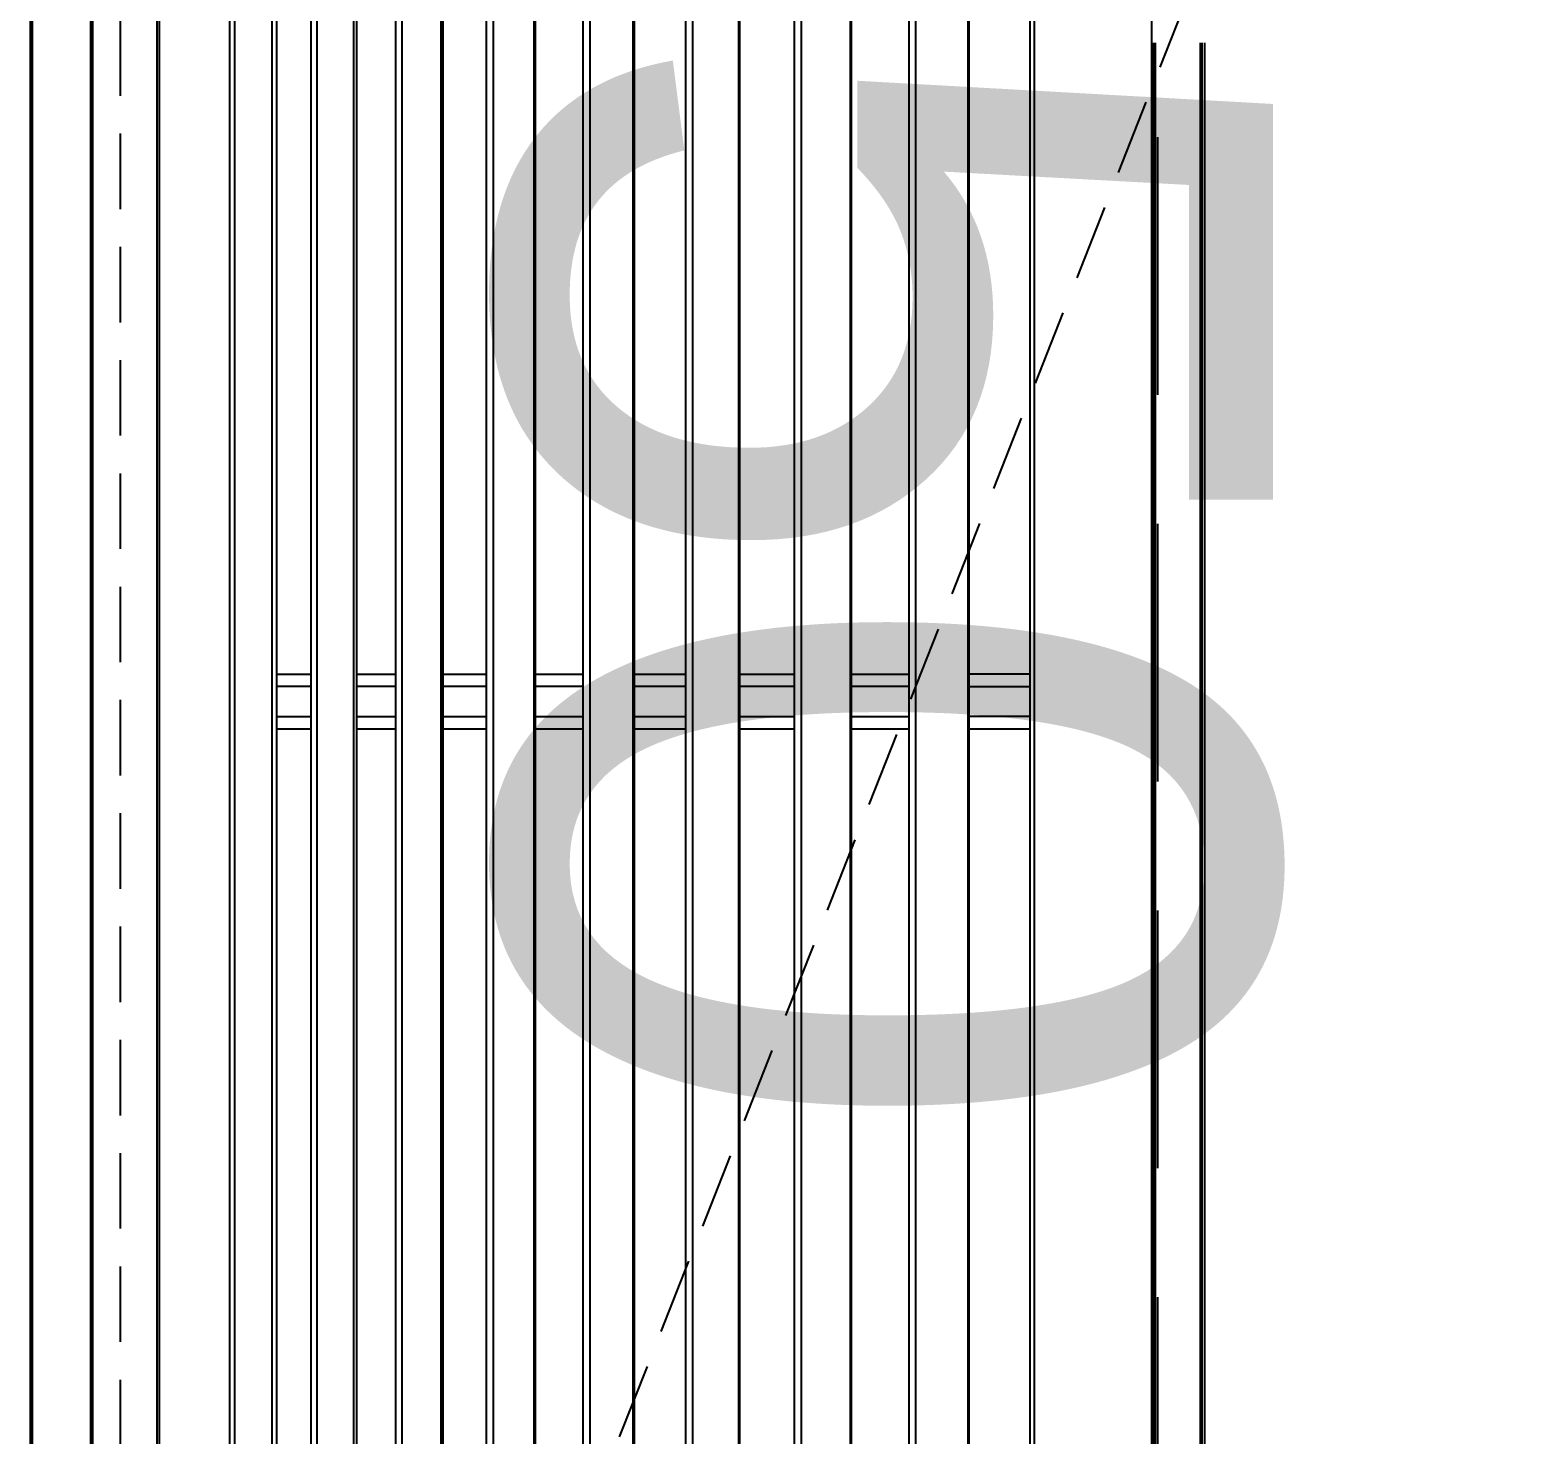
# Model space of a CAD drawing. Header units: inches. Extents: x -55157 to -7160, y -122257 to -52101.
# Drawn here: x -19241 to -19007.2, y -97060.8 to -96842.9 of the extents above; entities that cross this region are included whole.
import ezdxf

# ---------------------------------------------------------------- set-up
doc = ezdxf.new("R2010")
doc.units = ezdxf.units.IN
doc.header["$LTSCALE"] = 50
doc.header["$MEASUREMENT"] = 0
doc.linetypes.add('DH-HID2', pattern=[1.2, 0.8, -0.4])
doc.linetypes.add('HIDDEN', pattern=[0.375, 0.25, -0.125])
for name, color, linetype in [('06-LIGHT', 4, 'Continuous'), ('3.기호.계단선', 30, 'Continuous'), ('CEIL-LIGHT', 7, 'Continuous'), ('FU-FURM', 251, 'DH-HID2')]:
    doc.layers.add(name, color=color, linetype=linetype)
doc.styles.add('코레일둥고', font='Korail_Round_Gothic_Medium.ttf')

# ---------------------------------------------------------------- blocks, each defined once
blk = doc.blocks.new('ccjwsjdeh')
at = {"layer": 'FU-FURM', "color": 8}
blk.add_lwpolyline([(-17385.97, -78892.44), (-19045.97, -78892.44, 0.414214), (-19065.97, -78912.44), (-19065.97, -81172.44, 0.414214), (-19045.97, -81192.44), (-17385.97, -81192.44, 0.414214), (-17365.97, -81172.44), (-17365.97, -78912.44, 0.414214)], format="xyb", close=True, dxfattribs=at)
blk = doc.blocks.new('*U164')
at = {"color": 1, "linetype": 'HIDDEN'}
blk.add_line((1179.94, 14.99), (39.94, 464.99), dxfattribs=at)
at = {"color": 8}
for p, q in [((1029.52, 185.7), (190.37, 185.7)), ((1029, 166.3), (190.88, 166.3)), ((190.88, 165.5), (1029, 165.5)), ((844.44, 165.5), (844.44, 155.49)), ((846.44, 155.49), (846.44, 165.5)), ((851.44, 165.5), (851.44, 155.49)), ((853.44, 155.49), (853.44, 165.5)), ((1028.59, 155.49), (191.3, 155.49)), ((191.31, 155.23), (1028.58, 155.23)), ((1028.18, 146.67), (191.7, 146.67)), ((191.76, 145.5), (1028.12, 145.5)), ((844.44, 135.99), (844.44, 145.5)), ((846.44, 145.5), (846.44, 135.99)), ((851.44, 135.99), (851.44, 145.5)), ((853.44, 135.99), (853.44, 145.5)), ((1027.61, 135.99), (192.27, 135.99)), ((192.28, 135.75), (1027.6, 135.75)), ((1027.11, 127.69), (192.78, 127.69)), ((192.85, 126.5), (1027.03, 126.5)), ((844.44, 117.5), (844.44, 126.5)), ((846.44, 126.5), (846.44, 117.5)), ((851.44, 117.5), (851.44, 126.5)), ((853.44, 117.5), (853.44, 126.5)), ((1026.41, 117.5), (193.47, 117.5)), ((193.49, 117.26), (1026.4, 117.26)), ((1025.83, 109.71), (194.05, 109.71)), ((194.15, 108.5), (1025.73, 108.5)), ((844.44, 100.06), (844.44, 108.5)), ((846.44, 108.5), (846.44, 100.06)), ((851.44, 100.06), (851.44, 108.5)), ((853.44, 100.06), (853.44, 108.5)), ((1025.04, 100.06), (194.84, 100.06)), ((194.86, 99.81), (1025.02, 99.81)), ((1024.39, 92.71), (195.5, 92.71)), ((195.61, 91.5), (1024.28, 91.5)), ((844.44, 83.65), (844.44, 91.5)), ((846.44, 91.5), (846.44, 83.65)), ((851.44, 83.65), (851.44, 91.5)), ((853.44, 83.65), (853.44, 91.5)), ((1023.53, 83.65), (196.36, 83.65)), ((196.38, 83.38), (1023.5, 83.38)), ((1022.82, 76.7), (197.06, 76.7)), ((197.19, 75.5), (1022.7, 75.5)), ((844.44, 68.4), (844.44, 75.5)), ((846.44, 75.5), (846.44, 68.4)), ((851.44, 68.4), (851.44, 75.5)), ((853.44, 68.4), (853.44, 75.5)), ((1021.93, 68.4), (197.95, 68.4)), ((198, 67.99), (1021.89, 67.99)), ((1021.16, 61.62), (198.72, 61.62)), ((198.85, 60.5), (1021.03, 60.5)), ((844.44, 54.08), (844.44, 60.5)), ((846.44, 60.5), (846.44, 54.08)), ((851.44, 54.08), (851.44, 60.5)), ((853.44, 54.08), (853.44, 60.5)), ((1020.27, 54.08), (199.62, 54.08)), ((199.68, 53.54), (1020.2, 53.54)), ((1019.45, 47.55), (200.43, 47.55)), ((200.57, 46.5), (1019.32, 46.5)), ((844.44, 40.83), (844.44, 46.5)), ((846.44, 46.5), (846.44, 40.83)), ((851.44, 40.83), (851.44, 46.5)), ((853.44, 40.83), (853.44, 46.5)), ((1018.58, 40.83), (201.3, 40.83)), ((201.41, 40.04), (1018.47, 40.04)), ((1017.64, 33.88), (202.24, 33.88)), ((202.37, 33), (1017.52, 33)), ((1015.86, 21.42), (204.03, 21.42)), ((204.09, 21), (1015.79, 21)), ((1014.17, 10.38), (205.71, 10.38)), ((205.77, 10), (1014.11, 10)), ((1012.57, 0.4), (207.32, 0.4)), ((207.32, 0), (1012.57, 0))]:
    blk.add_line(p, q, dxfattribs=at)
at = {"color": 1, "linetype": 'HIDDEN'}
blk.add_lwpolyline([(1179.94, 464.99), (1179.94, 14.99), (39.94, 14.99), (39.94, 464.99)], close=True, dxfattribs=at)
at = {"color": 8}
for points, knots in [([(739.94, 194.41), (740.61, 194.41), (741.27, 194.41), (744.61, 194.41), (747.27, 194.41), (760.61, 194.41), (771.27, 194.41), (824.61, 194.41), (867.27, 194.41), (914.74, 194.41), (919.53, 194.41), (939.96, 194.41), (955.6, 194.41), (979.05, 194.41), (986.86, 194.41), (1002.49, 194.41), (1010.31, 194.41), (1022.03, 194.42), (1025.94, 194.42), (1029.85, 194.41)], [0, 0, 0, 0, 0.006899, 0.006899, 0.034494, 0.034494, 0.144873, 0.144873, 0.58639, 0.58639, 0.636025, 0.636025, 0.797792, 0.797792, 0.878675, 0.878675, 0.959558, 0.959558, 1, 1, 1, 1]), ([(739.94, 194), (819.87, 194), (899.81, 194), (996.78, 194), (1013.81, 194), (1030.85, 194)], [0, 0, 0, 0, 0.824317, 0.824317, 1, 1, 1, 1]), ([(739.94, 193.94), (819.89, 193.94), (899.84, 193.94), (999.77, 193.94), (1019.76, 193.94), (1059.74, 193.94), (1079.73, 193.94), (1119.69, 193.94), (1139.67, 193.94), (1169.52, 193.94), (1179.45, 193.94), (1194.31, 193.94), (1199.26, 193.94), (1209.14, 193.94), (1214.08, 193.94), (1218.98, 193.94)], [0, 0, 0, 0, 0.5, 0.5, 0.625, 0.625, 0.75, 0.75, 0.875, 0.875, 0.9375, 0.9375, 0.96875, 0.96875, 1, 1, 1, 1]), ([(1218.94, 193.8), (1214.03, 193.8), (1209.09, 193.8), (1199.21, 193.8), (1194.26, 193.8), (1179.4, 193.8), (1169.47, 193.8), (1139.62, 193.8), (1119.64, 193.8), (1079.68, 193.8), (1059.7, 193.8), (1019.73, 193.8), (999.74, 193.8), (899.82, 193.8), (819.88, 193.8), (739.94, 193.8)], [0, 0, 0, 0, 0.03125, 0.03125, 0.0625, 0.0625, 0.125, 0.125, 0.25, 0.25, 0.375, 0.375, 0.5, 0.5, 1, 1, 1, 1]), ([(739.94, 186.26), (819.86, 186.26), (899.78, 186.26), (999.68, 186.26), (1019.66, 186.26), (1059.62, 186.26), (1079.6, 186.26), (1119.55, 186.26), (1139.51, 186.26), (1169.34, 186.26), (1179.27, 186.26), (1194.15, 186.26), (1199.1, 186.26), (1208.99, 186.26), (1213.93, 186.26), (1218.83, 186.26)], [0, 0, 0, 0, 0.5, 0.5, 0.625, 0.625, 0.75, 0.75, 0.875, 0.875, 0.9375, 0.9375, 0.96875, 0.96875, 1, 1, 1, 1]), ([(1218.79, 186.06), (1213.89, 186.06), (1208.95, 186.06), (1199.07, 186.06), (1194.11, 186.06), (1179.24, 186.06), (1169.31, 186.06), (1139.47, 186.06), (1119.52, 186.06), (1079.58, 186.06), (1059.6, 186.06), (1019.64, 186.06), (999.66, 186.06), (899.77, 186.06), (819.86, 186.06), (739.94, 186.06)], [0, 0, 0, 0, 0.03125, 0.03125, 0.0625, 0.0625, 0.125, 0.125, 0.25, 0.25, 0.375, 0.375, 0.5, 0.5, 1, 1, 1, 1]), ([(1039.64, 186.02), (1039.29, 186.02), (1038.93, 186.02), (1018.67, 186.02), (998.76, 186.02), (899.22, 186.02), (819.58, 186.02), (739.94, 186.02)], [0, 0, 0, 0, 0.003537, 0.003537, 0.20283, 0.20283, 1, 1, 1, 1])]:
    blk.add_open_spline(points, degree=3, knots=knots, dxfattribs=at)
blk = doc.blocks.new('acqkd')
at = {"layer": '06-LIGHT', "xscale": 0.9375580759604136, "yscale": 0.9375580759604136, "zscale": 0.9375580759604136, "rotation": 359.9999999999999}
blk.add_blockref('*U164', (1570160.06, 1746418.47), dxfattribs=at)
at = {"layer": '3.기호.계단선', "style": '코레일둥고'}
blk.add_text('1140*450', height=120, dxfattribs=at).set_placement((1570352.63, 1746491.41))

msp = doc.modelspace()

# ---------------------------------------------------------------- block references
at = {"color": 0, "rotation": 270}
msp.add_blockref('acqkd', (-1765659.44, 1474008.964), dxfattribs=at)
at = {"layer": 'CEIL-LIGHT', "color": 10, "linetype": 'HIDDEN', "ltscale": 5}
msp.add_blockref('ccjwsjdeh', (0, -17587.01), dxfattribs=at)

doc.saveas('drawing.dxf')
